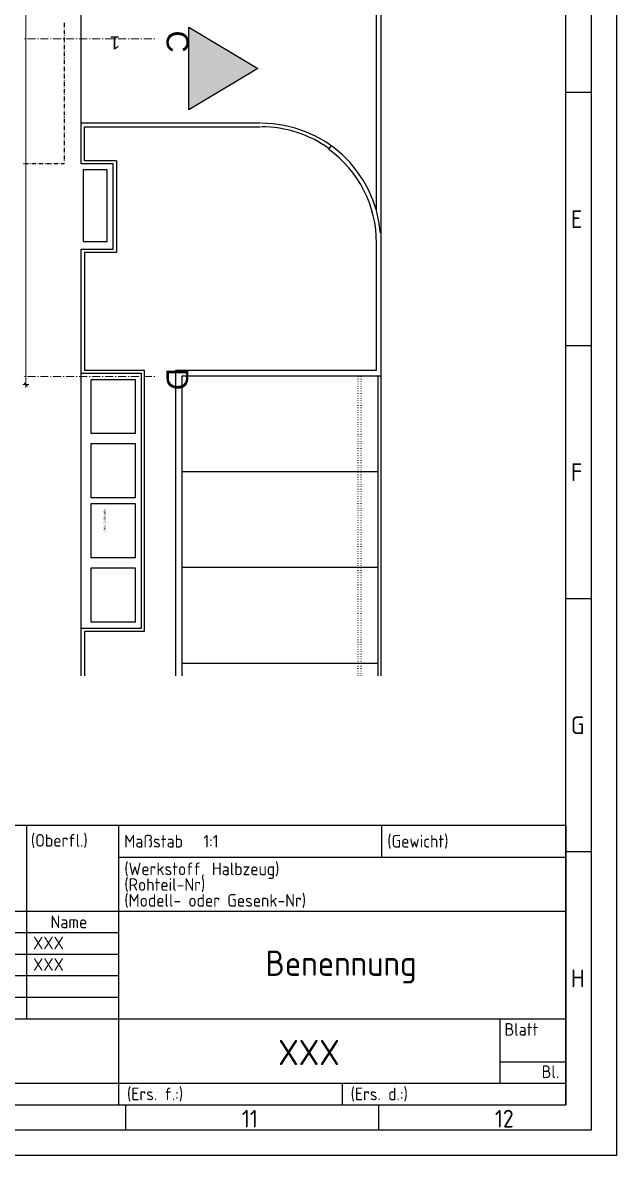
# Model space of a CAD drawing. Header units: millimetres. Extents: x 0 to 594, y 0 to 420.
# Drawn here: x 476.7 to 594, y 0 to 223.8 of the extents above; entities that cross this region are included whole.
import ezdxf
from ezdxf.enums import TextEntityAlignment as Align

# ---------------------------------------------------------------- set-up
doc = ezdxf.new("R2010")
doc.units = ezdxf.units.MM
doc.header["$LTSCALE"] = 8
for name, color, linetype in [('025', 1, 'Continuous'), ('035', 5, 'Continuous'), ('05', 6, 'Continuous'), ('07', 7, 'Continuous'), ('PDF_CTU', 7, 'Continuous'), ('PDF_Dokresleni nad rovinou rezu', 7, 'Continuous'), ('PDF_Koty delkove', 7, 'Continuous'), ('PDF_Osy hlavni', 7, 'Continuous'), ('PDF_Text', 7, 'Continuous')]:
    doc.layers.add(name, color=color, linetype=linetype)
doc.styles.add('ISO Proportional', font='isocp.shx')
doc.styles.add('PDF Arial', font='arial.ttf')

# ---------------------------------------------------------------- blocks, each defined once
blk = doc.blocks.new('DIN_border_a2')
at = {"layer": '035'}
for p, q in [((584, 10), (584, 410)), ((588.98, 210), (584, 210)), ((589, 159.96), (584.02, 159.96)), ((589, 109.96), (584.02, 109.96)), ((589, 59.96), (584.02, 59.96)), ((10, 10), (584, 10)), ((497, 10), (497, 5)), ((547, 10), (547, 5))]:
    blk.add_line(p, q, dxfattribs=at)
blk.add_lwpolyline([(0, 420), (594, 420), (594, 0), (0, 0)], close=True, dxfattribs=at)
at = {"layer": '07'}
blk.add_lwpolyline([(5, 415), (589, 415), (589, 5), (5, 5)], close=True, dxfattribs=at)
at = {"layer": '035', "style": 'ISO Proportional'}
for s, p in [('E', (585.02, 183.22)), ('F', (585.02, 133.22)), ('G', (585.02, 83.22)), ('H', (585.02, 33.22)), ('11', (519.99, 5.5)), ('12', (569.99, 5.5))]:
    blk.add_text(s, height=3.5, dxfattribs=at).set_placement(p)
blk = doc.blocks.new('DIN_tblock_a2')
at = {"layer": '035'}
for p, q in [((-106.6, 55.25), (-106.6, 17)), ((-36.4, 55.25), (-36.4, 48.88)), ((-88.4, 48.88), (0, 48.88)), ((-179.4, 38.25), (-179.4, 0)), ((-153.4, 38.25), (-153.4, 0)), ((-140.4, 38.25), (-140.4, 0)), ((-122.2, 38.25), (-122.2, 21.25)), ((-187.2, 34), (-88.4, 34)), ((-187.2, 29.75), (-88.4, 29.75)), ((-187.2, 25.5), (-88.4, 25.5)), ((-187.2, 21.25), (-88.4, 21.25)), ((-187.2, 17), (-132.6, 17)), ((-187.2, 12.75), (-132.6, 12.75)), ((-187.2, 8.5), (-132.6, 8.5)), ((-13, 8.5), (0, 8.5)), ((-187.2, 4.25), (0, 4.25)), ((-44.2, 4.25), (-44.2, 0))]:
    blk.add_line(p, q, dxfattribs=at)
at = {"layer": '07'}
for p, q in [((-187.2, 55.25), (-187.2, 0)), ((-187.2, 55.25), (0, 55.25)), ((-132.6, 55.25), (-132.6, 0)), ((-88.4, 55.25), (-88.4, 0)), ((0, 55.25), (0, 0)), ((-187.2, 38.25), (0, 38.25)), ((-132.6, 17), (0, 17)), ((-13, 17), (-13, 4.25)), ((-187.2, 0), (0, 0)), ((-187.2, 0), (0, 0))]:
    blk.add_line(p, q, dxfattribs=at)
at = {"flags": 1}
blk.add_attdef('WD_TB', (-126.84, 13.25), '', height=2.5, dxfattribs=at)
at = {"layer": '025', "style": 'ISO Proportional'}
for s, p in [('(Verwendungsbereich)', (-185.6, 50.81)), ('Maßstab', (-87.27, 50.81)), ('(Gewicht)', (-35.27, 50.81)), ('(Werkstoff, Halbzeug)', (-87.24, 45.35)), ('(Rohteil-Nr)', (-87.24, 42.26)), ('(Modell- oder Gesenk-Nr)', (-87.24, 39.12)), ('Datum', (-118.37, 34.88)), ('Name', (-101.83, 34.88)), ('Bearb.', (-132.1, 30.62)), ('Gepr.', (-132.1, 26.38)), ('Norm', (-132.1, 22.12)), ('Blatt', (-12.09, 13.63)), ('Bl.', (-4.76, 5.26)), ('Zust.', (-186.89, 0.88)), ('Änderung', (-173.81, 0.88)), ('Datum', (-151.59, 0.88)), ('Name', (-140.32, 0.88)), ('(Urspr.)', (-131.35, 0.88)), ('(Ers. f.:) ', (-86.72, 0.88)), ('(Ers. d.:) ', (-42.52, 0.88))]:
    blk.add_text(s, height=2.5, dxfattribs=at).set_placement(p)
at = {"layer": '025', "char_height": 2.5, "attachment_point": 1, "style": 'ISO Proportional'}
for s, insert, width in [('(Zul. Abw.)', (-131.37, 53.48), 24.7674), ('(Oberfl.)', (-105.71, 53.48), 17.3141)]:
    blk.add_mtext(s, dxfattribs=dict(at, insert=insert, width=width))
at = {"layer": '025', "style": 'ISO Proportional'}
for tag, p in [('MAßSTAB', (-71.61, 50.81)), ('BEARBEIT.', (-121.54, 30.71)), ('NAME', (-105.28, 30.71)), ('GEPRÜFT', (-121.54, 26.46)), ('NAME', (-105.28, 26.46))]:
    blk.add_attdef(tag, p, '', height=2.5, dxfattribs=at)
at = {"layer": '05', "style": 'ISO Proportional'}
for tag, p in [('BENENNUNG', (-44.41, 27.21)), ('ZEICHNUNGSNUMMER', (-50.75, 10.32))]:
    blk.add_attdef(tag, text='', height=5, dxfattribs=at).set_placement(p, align=Align.MIDDLE)

msp = doc.modelspace()

# ---------------------------------------------------------------- linework, layer by layer
at = {"layer": 'PDF_CTU', "lineweight": 25}
for points in [[(547.46, 279.89), (547.46, 94.74)], [(546.59, 186.62), (546.59, 268.41)], [(523.68, 203.91), (488.25, 203.91), (488.25, 251.15)], [(488.25, 195.87), (488.25, 203.91)], [(495.18, 196.5), (488.88, 196.5), (488.88, 203.2), (523.68, 203.2)], [(488.25, 179.02), (494.55, 179.02), (494.55, 195.87), (488.25, 195.87)], [(495.18, 196.5), (495.18, 178.39), (488.88, 178.39), (488.88, 155.13)], [(488.25, 94.74), (488.25, 179.02)], [(488.25, 154.5), (500.06, 154.5), (500.06, 104.1), (488.25, 104.1)], [(488.88, 155.13), (500.69, 155.13), (500.69, 103.47), (488.88, 103.47)], [(547.46, 153.94), (508.09, 153.94), (508.09, 94.74)], [(542.89, 153.86), (542.89, 153.78)], [(542.89, 153.39), (542.89, 153.31)], [(542.89, 152.91), (542.89, 152.83)], [(542.89, 152.44), (542.89, 152.36)], [(543.52, 153.86), (543.52, 153.78)], [(543.52, 153.39), (543.52, 153.31)], [(543.52, 152.91), (543.52, 152.83)], [(543.52, 152.44), (543.52, 152.36)], [(546.83, 153.94), (546.83, 94.74)], [(542.89, 151.97), (542.89, 151.89)], [(542.89, 151.5), (542.89, 151.42)], [(542.89, 151.02), (542.89, 150.95)], [(542.89, 150.55), (542.89, 150.47)], [(542.89, 150.08), (542.89, 150)], [(543.52, 151.97), (543.52, 151.89)], [(543.52, 151.5), (543.52, 151.42)], [(543.52, 151.02), (543.52, 150.95)], [(543.52, 150.55), (543.52, 150.47)], [(543.52, 150.08), (543.52, 150)], [(542.89, 149.61), (542.89, 149.53)], [(542.89, 149.13), (542.89, 149.06)], [(542.89, 148.66), (542.89, 148.58)], [(542.89, 148.19), (542.89, 148.11)], [(542.89, 147.72), (542.89, 147.64)], [(543.52, 149.61), (543.52, 149.53)], [(543.52, 149.13), (543.52, 149.06)], [(543.52, 148.66), (543.52, 148.58)], [(543.52, 148.19), (543.52, 148.11)], [(543.52, 147.72), (543.52, 147.64)], [(542.89, 147.24), (542.89, 147.17)], [(542.89, 146.77), (542.89, 146.69)], [(542.89, 146.3), (542.89, 146.22)], [(542.89, 145.83), (542.89, 145.75)], [(543.52, 147.24), (543.52, 147.17)], [(543.52, 146.77), (543.52, 146.69)], [(543.52, 146.3), (543.52, 146.22)], [(543.52, 145.83), (543.52, 145.75)], [(542.89, 145.35), (542.89, 145.28)], [(542.89, 144.88), (542.89, 144.8)], [(542.89, 144.41), (542.89, 144.33)], [(542.89, 143.94), (542.89, 143.86)], [(542.89, 143.46), (542.89, 143.39)], [(543.52, 145.35), (543.52, 145.28)], [(543.52, 144.88), (543.52, 144.8)], [(543.52, 144.41), (543.52, 144.33)], [(543.52, 143.94), (543.52, 143.86)], [(543.52, 143.46), (543.52, 143.39)], [(542.89, 142.99), (542.89, 142.91)], [(542.89, 142.52), (542.89, 142.44)], [(542.89, 142.05), (542.89, 141.97)], [(542.89, 141.58), (542.89, 141.5)], [(542.89, 141.1), (542.89, 141.02)], [(543.52, 142.99), (543.52, 142.91)], [(543.52, 142.52), (543.52, 142.44)], [(543.52, 142.05), (543.52, 141.97)], [(543.52, 141.58), (543.52, 141.5)], [(543.52, 141.1), (543.52, 141.02)], [(542.89, 140.63), (542.89, 140.55)], [(542.89, 140.16), (542.89, 140.08)], [(542.89, 139.69), (542.89, 139.61)], [(542.89, 139.21), (542.89, 139.13)], [(543.52, 140.63), (543.52, 140.55)], [(543.52, 140.16), (543.52, 140.08)], [(543.52, 139.69), (543.52, 139.61)], [(543.52, 139.21), (543.52, 139.13)], [(542.89, 138.74), (542.89, 138.66)], [(542.89, 138.27), (542.89, 138.19)], [(542.89, 137.8), (542.89, 137.72)], [(542.89, 137.32), (542.89, 137.24)], [(542.89, 136.85), (542.89, 136.77)], [(543.52, 138.74), (543.52, 138.66)], [(543.52, 138.27), (543.52, 138.19)], [(543.52, 137.8), (543.52, 137.72)], [(543.52, 137.32), (543.52, 137.24)], [(543.52, 136.85), (543.52, 136.77)], [(546.83, 135.05), (508.09, 135.05)], [(542.89, 136.38), (542.89, 136.3)], [(542.89, 135.91), (542.89, 135.83)], [(542.89, 135.43), (542.89, 135.35)], [(542.89, 134.96), (542.89, 134.88)], [(542.89, 134.49), (542.89, 134.41)], [(543.52, 136.38), (543.52, 136.3)], [(543.52, 135.91), (543.52, 135.83)], [(543.52, 135.43), (543.52, 135.35)], [(543.52, 134.96), (543.52, 134.88)], [(543.52, 134.49), (543.52, 134.41)], [(542.89, 134.02), (542.89, 133.94)], [(542.89, 133.54), (542.89, 133.46)], [(542.89, 133.07), (542.89, 132.99)], [(542.89, 132.6), (542.89, 132.52)], [(542.89, 132.13), (542.89, 132.05)], [(543.52, 134.02), (543.52, 133.94)], [(543.52, 133.54), (543.52, 133.46)], [(543.52, 133.07), (543.52, 132.99)], [(543.52, 132.6), (543.52, 132.52)], [(543.52, 132.13), (543.52, 132.05)], [(542.89, 131.65), (542.89, 131.58)], [(542.89, 131.18), (542.89, 131.1)], [(542.89, 130.71), (542.89, 130.63)], [(542.89, 130.24), (542.89, 130.16)], [(543.52, 131.65), (543.52, 131.58)], [(543.52, 131.18), (543.52, 131.1)], [(543.52, 130.71), (543.52, 130.63)], [(543.52, 130.24), (543.52, 130.16)], [(542.89, 129.76), (542.89, 129.69)], [(542.89, 129.29), (542.89, 129.21)], [(542.89, 128.82), (542.89, 128.74)], [(542.89, 128.35), (542.89, 128.27)], [(542.89, 127.87), (542.89, 127.8)], [(543.52, 129.76), (543.52, 129.69)], [(543.52, 129.29), (543.52, 129.21)], [(543.52, 128.82), (543.52, 128.74)], [(543.52, 128.35), (543.52, 128.27)], [(543.52, 127.87), (543.52, 127.8)], [(542.89, 127.4), (542.89, 127.32)], [(542.89, 126.93), (542.89, 126.85)], [(542.89, 126.46), (542.89, 126.38)], [(542.89, 125.98), (542.89, 125.91)], [(542.89, 125.51), (542.89, 125.43)], [(543.52, 127.4), (543.52, 127.32)], [(543.52, 126.93), (543.52, 126.85)], [(543.52, 126.46), (543.52, 126.38)], [(543.52, 125.98), (543.52, 125.91)], [(543.52, 125.51), (543.52, 125.43)], [(542.89, 125.04), (542.89, 124.96)], [(542.89, 124.57), (542.89, 124.49)], [(542.89, 124.09), (542.89, 124.02)], [(542.89, 123.62), (542.89, 123.54)], [(542.89, 123.15), (542.89, 123.07)], [(543.52, 125.04), (543.52, 124.96)], [(543.52, 124.57), (543.52, 124.49)], [(543.52, 124.09), (543.52, 124.02)], [(543.52, 123.62), (543.52, 123.54)], [(543.52, 123.15), (543.52, 123.07)], [(542.89, 122.68), (542.89, 122.6)], [(542.89, 122.2), (542.89, 122.13)], [(542.89, 121.73), (542.89, 121.65)], [(542.89, 121.26), (542.89, 121.18)], [(543.52, 122.68), (543.52, 122.6)], [(543.52, 122.2), (543.52, 122.13)], [(543.52, 121.73), (543.52, 121.65)], [(543.52, 121.26), (543.52, 121.18)], [(542.89, 120.79), (542.89, 120.71)], [(542.89, 120.32), (542.89, 120.24)], [(542.89, 119.84), (542.89, 119.76)], [(542.89, 119.37), (542.89, 119.29)], [(542.89, 118.9), (542.89, 118.82)], [(543.52, 120.79), (543.52, 120.71)], [(543.52, 120.32), (543.52, 120.24)], [(543.52, 119.84), (543.52, 119.76)], [(543.52, 119.37), (543.52, 119.29)], [(543.52, 118.9), (543.52, 118.82)], [(542.89, 118.43), (542.89, 118.35)], [(542.89, 117.95), (542.89, 117.87)], [(542.89, 117.48), (542.89, 117.4)], [(542.89, 117.01), (542.89, 116.93)], [(542.89, 116.54), (542.89, 116.46)], [(543.52, 118.43), (543.52, 118.35)], [(543.52, 117.95), (543.52, 117.87)], [(543.52, 117.48), (543.52, 117.4)], [(543.52, 117.01), (543.52, 116.93)], [(543.52, 116.54), (543.52, 116.46)], [(490.22, 105.36), (490.22, 116.07), (498.88, 116.07), (498.88, 105.36)], [(546.83, 116.15), (508.09, 116.15)], [(542.89, 116.06), (542.89, 115.98)], [(542.89, 115.59), (542.89, 115.51)], [(542.89, 115.12), (542.89, 115.04)], [(542.89, 114.65), (542.89, 114.57)], [(542.89, 114.17), (542.89, 114.09)], [(543.52, 116.06), (543.52, 115.98)], [(543.52, 115.59), (543.52, 115.51)], [(543.52, 115.12), (543.52, 115.04)], [(543.52, 114.65), (543.52, 114.57)], [(543.52, 114.17), (543.52, 114.09)], [(542.89, 113.7), (542.89, 113.62)], [(542.89, 113.23), (542.89, 113.15)], [(542.89, 112.76), (542.89, 112.68)], [(542.89, 112.28), (542.89, 112.2)], [(543.52, 113.7), (543.52, 113.62)], [(543.52, 113.23), (543.52, 113.15)], [(543.52, 112.76), (543.52, 112.68)], [(543.52, 112.28), (543.52, 112.2)], [(542.89, 111.81), (542.89, 111.73)], [(542.89, 111.34), (542.89, 111.26)], [(542.89, 110.87), (542.89, 110.79)], [(542.89, 110.39), (542.89, 110.32)], [(542.89, 109.92), (542.89, 109.84)], [(543.52, 111.81), (543.52, 111.73)], [(543.52, 111.34), (543.52, 111.26)], [(543.52, 110.87), (543.52, 110.79)], [(543.52, 110.39), (543.52, 110.32)], [(543.52, 109.92), (543.52, 109.84)], [(542.89, 109.45), (542.89, 109.37)], [(542.89, 108.98), (542.89, 108.9)], [(542.89, 108.5), (542.89, 108.43)], [(542.89, 108.03), (542.89, 107.95)], [(542.89, 107.56), (542.89, 107.48)], [(543.52, 109.45), (543.52, 109.37)], [(543.52, 108.98), (543.52, 108.9)], [(543.52, 108.5), (543.52, 108.43)], [(543.52, 108.03), (543.52, 107.95)], [(543.52, 107.56), (543.52, 107.48)], [(498.88, 105.36), (490.22, 105.36)], [(542.89, 107.09), (542.89, 107.01)], [(542.89, 106.61), (542.89, 106.54)], [(542.89, 106.14), (542.89, 106.06)], [(542.89, 105.67), (542.89, 105.59)], [(542.89, 105.2), (542.89, 105.12)], [(543.52, 107.09), (543.52, 107.01)], [(543.52, 106.61), (543.52, 106.54)], [(543.52, 106.14), (543.52, 106.06)], [(543.52, 105.67), (543.52, 105.59)], [(543.52, 105.2), (543.52, 105.12)], [(488.88, 103.47), (488.88, 94.74)], [(542.89, 104.72), (542.89, 104.65)], [(542.89, 104.25), (542.89, 104.17)], [(542.89, 103.78), (542.89, 103.7)], [(542.89, 103.31), (542.89, 103.23)], [(543.52, 104.72), (543.52, 104.65)], [(543.52, 104.25), (543.52, 104.17)], [(543.52, 103.78), (543.52, 103.7)], [(543.52, 103.31), (543.52, 103.23)], [(542.89, 102.83), (542.89, 102.76)], [(542.89, 102.36), (542.89, 102.28)], [(542.89, 101.89), (542.89, 101.81)], [(542.89, 101.42), (542.89, 101.34)], [(542.89, 100.95), (542.89, 100.87)], [(543.52, 102.83), (543.52, 102.76)], [(543.52, 102.36), (543.52, 102.28)], [(543.52, 101.89), (543.52, 101.81)], [(543.52, 101.42), (543.52, 101.34)], [(543.52, 100.95), (543.52, 100.87)], [(542.89, 100.47), (542.89, 100.39)], [(542.89, 100), (542.89, 99.92)], [(542.89, 99.53), (542.89, 99.45)], [(542.89, 99.06), (542.89, 98.98)], [(542.89, 98.58), (542.89, 98.5)], [(543.52, 100.47), (543.52, 100.39)], [(543.52, 100), (543.52, 99.92)], [(543.52, 99.53), (543.52, 99.45)], [(543.52, 99.06), (543.52, 98.98)], [(543.52, 98.58), (543.52, 98.5)], [(508.09, 97.25), (546.83, 97.25)], [(542.89, 98.11), (542.89, 98.03)], [(542.89, 97.64), (542.89, 97.56)], [(542.89, 97.17), (542.89, 97.09)], [(542.89, 96.69), (542.89, 96.61)], [(543.52, 98.11), (543.52, 98.03)], [(543.52, 97.64), (543.52, 97.56)], [(543.52, 97.17), (543.52, 97.09)], [(543.52, 96.69), (543.52, 96.61)], [(542.89, 96.22), (542.89, 96.14)], [(542.89, 95.75), (542.89, 95.67)], [(542.89, 95.28), (542.89, 95.2)], [(542.89, 94.8), (542.89, 94.74)], [(543.52, 96.22), (543.52, 96.14)], [(543.52, 95.75), (543.52, 95.67)], [(543.52, 95.28), (543.52, 95.2)], [(543.52, 94.8), (543.52, 94.74)]]:
    msp.add_lwpolyline(points, dxfattribs=at)
at = {"layer": 'PDF_CTU', "lineweight": 18}
msp.add_lwpolyline([(546.59, 186.62), (546.59, 268.41)], dxfattribs=at)
at = {"layer": 'PDF_CTU', "lineweight": 25}
for points in [[(509.5, 222.88), (523.12, 214.71), (509.5, 206.54)], [(488.64, 194.72), (488.64, 180.55), (493.36, 180.55), (493.36, 194.72)], [(490.22, 153.31), (498.88, 153.31), (498.88, 142.61), (490.22, 142.61)], [(490.22, 140.64), (498.88, 140.64), (498.88, 129.93), (490.22, 129.93)], [(490.22, 128.75), (498.88, 128.75), (498.88, 118.04), (490.22, 118.04)]]:
    msp.add_lwpolyline(points, close=True, dxfattribs=at)
msp.add_lwpolyline([(506.91, 94.74), (506.91, 155.13), (546.59, 155.13), (546.59, 180.21, 0.241871), (537.15, 198.74), (537.65, 199.44)], format="xyb", dxfattribs=at)
for radius, start, end in [(23.62, 4.6795, 90), (22.92, 54.2053, 90.0001)]:
    msp.add_arc((523.84, 180.28), radius, start, end, dxfattribs=at)
at = {"layer": 'PDF_CTU', "color": 9, "lineweight": 25, "true_color": 0xc0c0c0, "transparency": 33554559}
msp.add_solid([(509.88, 222.65), (509.5, 222.58), (523.12, 214.71), (509.5, 206.54)], dxfattribs=at)
at = {"layer": 'PDF_CTU', "lineweight": 25, "transparency": 33554559}
for points in [[(542.89, 153.99), (542.94, 153.94), (542.84, 153.94), (542.89, 153.89)], [(543.52, 153.99), (543.57, 153.94), (543.47, 153.94), (543.52, 153.89)]]:
    msp.add_solid(points, dxfattribs=at)
at = {"layer": 'PDF_Dokresleni nad rovinou rezu', "lineweight": 25}
for points in [[(484.86, 223.74), (484.86, 222.95)], [(484.86, 222.76), (484.86, 222.72)], [(484.86, 222.52), (484.86, 222.48)], [(484.86, 222.28), (484.86, 221.5)], [(484.86, 221.3), (484.86, 221.26)], [(484.86, 221.06), (484.86, 221.02)], [(484.86, 220.83), (484.86, 220.04)], [(484.86, 219.84), (484.86, 219.8)], [(484.86, 219.61), (484.86, 219.57)], [(484.86, 219.37), (484.86, 218.58)], [(484.86, 218.39), (484.86, 218.35)], [(484.86, 218.15), (484.86, 218.11)], [(484.86, 217.91), (484.86, 217.13)], [(484.86, 216.93), (484.86, 216.89)], [(484.86, 216.69), (484.86, 216.65)], [(484.86, 216.46), (484.86, 215.67)], [(484.86, 215.47), (484.86, 215.43)], [(484.86, 215.24), (484.86, 215.2)], [(484.86, 215), (484.86, 214.21)], [(484.86, 214.02), (484.86, 213.98)], [(484.86, 213.78), (484.86, 213.74)], [(484.86, 213.54), (484.86, 212.76)], [(484.86, 212.56), (484.86, 212.52)], [(484.86, 212.32), (484.86, 212.28)], [(484.86, 212.09), (484.86, 211.3)], [(484.86, 211.1), (484.86, 211.06)], [(484.86, 210.87), (484.86, 210.83)], [(484.86, 210.63), (484.86, 209.84)], [(484.86, 209.65), (484.86, 209.61)], [(484.86, 209.41), (484.86, 209.37)], [(484.86, 209.17), (484.86, 208.39)], [(484.86, 208.19), (484.86, 208.15)], [(484.86, 207.95), (484.86, 207.91)], [(484.86, 207.72), (484.86, 206.93)], [(484.86, 206.73), (484.86, 206.69)], [(484.86, 206.5), (484.86, 206.46)], [(484.86, 206.26), (484.86, 205.47)], [(484.86, 205.28), (484.86, 205.24)], [(484.86, 205.04), (484.86, 205)], [(484.86, 204.8), (484.86, 204.02)], [(484.86, 203.82), (484.86, 203.78)], [(484.86, 203.58), (484.86, 203.54)], [(484.86, 203.35), (484.86, 202.56)], [(484.86, 202.36), (484.86, 202.32)], [(484.86, 202.13), (484.86, 202.09)], [(484.86, 201.89), (484.86, 201.1)], [(484.86, 200.91), (484.86, 200.87)], [(484.86, 200.67), (484.86, 200.63)], [(484.86, 200.43), (484.86, 199.65)], [(484.86, 199.45), (484.86, 199.41)], [(484.86, 199.21), (484.86, 199.17)], [(484.86, 198.98), (484.86, 198.19)], [(484.86, 197.99), (484.86, 197.95)], [(484.86, 197.76), (484.86, 197.72)], [(484.86, 197.52), (484.86, 196.73)], [(476.77, 195.95), (476.81, 195.95)], [(477.01, 195.95), (477.8, 195.95)], [(477.99, 195.95), (478.03, 195.95)], [(478.23, 195.95), (478.27, 195.95)], [(478.46, 195.95), (479.25, 195.95)], [(479.45, 195.95), (479.49, 195.95)], [(479.68, 195.95), (479.72, 195.95)], [(479.92, 195.95), (480.71, 195.95)], [(480.91, 195.95), (480.94, 195.95)], [(481.14, 195.95), (481.18, 195.95)], [(481.38, 195.95), (482.17, 195.95)], [(482.36, 195.95), (482.4, 195.95)], [(482.6, 195.95), (482.64, 195.95)], [(482.83, 195.95), (483.62, 195.95)], [(483.82, 195.95), (483.86, 195.95)], [(484.05, 195.95), (484.09, 195.95)], [(484.29, 195.95), (484.86, 195.95), (484.86, 196.06)], [(484.86, 196.54), (484.86, 196.5)], [(484.86, 196.3), (484.86, 196.26)]]:
    msp.add_lwpolyline(points, dxfattribs=at)
at = {"layer": 'PDF_Dokresleni nad rovinou rezu', "lineweight": 25, "transparency": 33554559}
for points in [[(484.81, 195.95), (484.86, 196), (484.86, 195.9), (484.91, 195.95)], [(484.86, 196), (484.91, 195.95), (484.81, 195.95), (484.86, 195.9)]]:
    msp.add_solid(points, dxfattribs=at)
at = {"layer": 'PDF_Koty delkove', "lineweight": 18}
for points in [[(477.29, 302.76), (477.29, 229.21), (477.29, 152.29), (477.29, 151.7)], [(476.7, 152.29), (477.29, 152.29), (477.88, 152.29)], [(476.94, 152.65), (477.64, 151.94)]]:
    msp.add_lwpolyline(points, dxfattribs=at)
at = {"layer": 'PDF_Osy hlavni', "lineweight": 18}
for points in [[(477.01, 220.56), (477.2, 220.56)], [(477.6, 220.56), (479.17, 220.56)], [(479.57, 220.56), (479.76, 220.56)], [(480.16, 220.56), (481.73, 220.56)], [(482.13, 220.56), (482.32, 220.56)], [(482.72, 220.56), (484.29, 220.56)], [(484.68, 220.56), (484.88, 220.56)], [(485.28, 220.56), (486.85, 220.56)], [(487.24, 220.56), (487.44, 220.56)], [(487.83, 220.56), (489.41, 220.56)], [(489.8, 220.56), (490, 220.56)], [(490.39, 220.56), (491.97, 220.56)], [(492.36, 220.56), (492.56, 220.56)], [(492.95, 220.56), (494.53, 220.56)], [(494.92, 220.56), (495.12, 220.56)], [(495.51, 220.56), (497.09, 220.56)], [(497.48, 220.56), (497.68, 220.56)], [(498.07, 220.56), (499.65, 220.56)], [(500.04, 220.56), (500.24, 220.56)], [(500.63, 220.56), (502.2, 220.56)], [(502.6, 220.56), (502.8, 220.56)], [(477.01, 153.87), (477.2, 153.87)], [(477.6, 153.87), (479.17, 153.87)], [(479.57, 153.87), (479.76, 153.87)], [(480.16, 153.87), (481.73, 153.87)], [(482.13, 153.87), (482.32, 153.87)], [(482.72, 153.87), (484.29, 153.87)], [(484.68, 153.87), (484.88, 153.87)], [(485.28, 153.87), (486.85, 153.87)], [(487.24, 153.87), (487.44, 153.87)], [(487.83, 153.87), (489.41, 153.87)], [(489.8, 153.87), (490, 153.87)], [(490.39, 153.87), (491.97, 153.87)], [(492.36, 153.87), (492.56, 153.87)], [(492.95, 153.87), (494.53, 153.87)], [(494.92, 153.87), (495.12, 153.87)], [(495.51, 153.87), (497.09, 153.87)], [(497.48, 153.87), (497.68, 153.87)], [(498.07, 153.87), (499.65, 153.87)], [(500.04, 153.87), (500.24, 153.87)], [(500.63, 153.87), (502.2, 153.87)], [(502.6, 153.87), (502.8, 153.87)]]:
    msp.add_lwpolyline(points, dxfattribs=at)
at = {"layer": 'PDF_Osy hlavni', "lineweight": 18, "transparency": 33554559}
for points in [[(503.01, 220.56), (503.05, 220.59), (503.05, 220.52), (503.08, 220.56)], [(503.01, 153.87), (503.05, 153.9), (503.05, 153.83), (503.08, 153.87)]]:
    msp.add_solid(points, dxfattribs=at)

# ---------------------------------------------------------------- block references
msp.add_blockref('DIN_border_a2', (0, 0))
ref = msp.add_blockref('DIN_tblock_a2', (584, 10))
ref.add_attrib('MAßSTAB', '1:1', (512.39, 60.81), dxfattribs={"layer": '025', "height": 2.5, "style": 'ISO Proportional'})
ref.add_attrib('BENENNUNG', 'Benennung', dxfattribs={"layer": '05', "height": 5, "style": 'ISO Proportional'}).set_placement((539.59, 37.21), align=Align.MIDDLE)
ref.add_attrib('NAME', 'XXX', (478.72, 36.46), dxfattribs={"layer": '025', "height": 2.5, "style": 'ISO Proportional'})
ref.add_attrib('NAME', 'XXX', (478.72, 40.71), dxfattribs={"layer": '025', "height": 2.5, "style": 'ISO Proportional'})
ref.add_attrib('BEARBEIT.', '00.00.00', (462.46, 40.71), dxfattribs={"layer": '025', "height": 2.5, "style": 'ISO Proportional'})
ref.add_attrib('GEPRÜFT', '00.00.00', (462.46, 36.46), dxfattribs={"layer": '025', "height": 2.5, "style": 'ISO Proportional'})
ref.add_attrib('ZEICHNUNGSNUMMER', 'XXX', dxfattribs={"layer": '05', "height": 5, "style": 'ISO Proportional'}).set_placement((533.25, 20.32), align=Align.MIDDLE)

# ---------------------------------------------------------------- texts
at = {"layer": 'PDF_Text', "attachment_point": 4, "style": 'PDF Arial'}
for s, insert, char_height, rotation in [('C', (507.25, 222.22), 4.33, 270), ('1', (495.89, 219.81), 2.6, 180), ('D', (507.25, 155.53), 4.33, 270), ('SMĚSNÝ ODPAD', (492.84, 127.71), 0.3938, 270)]:
    msp.add_mtext(s, dxfattribs=dict(at, insert=insert, char_height=char_height, rotation=rotation))

doc.saveas('drawing.dxf')
